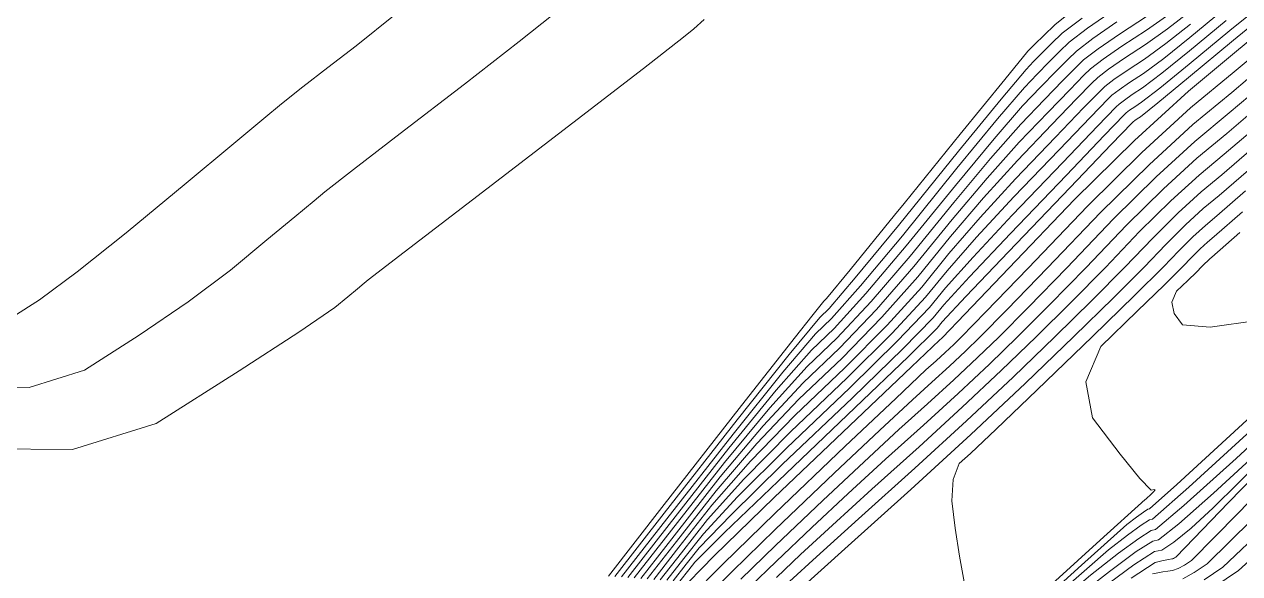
# Model space of a CAD drawing. Header units: inches. Extents: x 1337389 to 1347141, y 407035 to 414577.
# Drawn here: x 1345234 to 1345809, y 413223 to 413483 of the extents above; entities that cross this region are included whole.
import ezdxf

# ---------------------------------------------------------------- set-up
doc = ezdxf.new("R2010")
doc.units = ezdxf.units.IN
doc.header["$MEASUREMENT"] = 0
doc.layers.add('Topo', color=7, linetype='Continuous', lineweight=15, true_color=0x459900)

msp = doc.modelspace()

# ---------------------------------------------------------------- linework, layer by layer
at = {"layer": 'Topo'}
for points, elevation in [([(1345816.3167, 413538.106), (1345807.4891, 413535.4789), (1345799.8741, 413533.5329), (1345793.4719, 413532.2669), (1345788.2821, 413531.681), (1345784.3961, 413530.904), (1345781.8119, 413529.935), (1345780.532, 413528.7751), (1345778.784, 413526.853), (1345776.5681, 413524.1681), (1345773.8839, 413520.7211), (1345767.1711, 413515.2219), (1345756.4302, 413507.671), (1345741.6609, 413498.067), (1345729.981, 413489.889), (1345721.3901, 413483.1359), (1345715.8879, 413477.808), (1345711.9081, 413473.9309), (1345709.451, 413471.5051), (1345708.517, 413470.529), (1345697.546, 413457.1082), (1345676.5381, 413431.2419), (1345649.9489, 413398.4261)], 760), ([(1345489.351, 413492.112), (1345468.011, 413475.068), (1345442.103, 413454.8599), (1345411.6271, 413431.4899), (1345389.6089, 413414.5059), (1345376.0487, 413403.908), (1345370.9471, 413399.6961), (1345361.8151, 413392.1279), (1345348.654, 413381.2059), (1345331.4619, 413366.928), (1345311.349, 413351.9029), (1345288.3132, 413336.132), (1345262.354, 413319.6131), (1345236.2281, 413311.4751), (1345209.9321, 413311.7158), (1345183.468, 413320.3361), (1345159.057, 413320.9162), (1345147.0899, 413316.923)], 750), ([(1345817.6089, 413491.183), (1345804.0209, 413480.3549), (1345784.748, 413464.377), (1345770.8293, 413453.0289), (1345762.263, 413446.3101), (1345759.051, 413444.221), (1345756.615, 413442.5441), (1345754.956, 413441.278), (1345754.0741, 413440.4241), (1345744.6578, 413430.64), (1345726.7079, 413411.9248), (1345700.2229, 413384.28), (1345680.908, 413363.8038), (1345668.7628, 413350.4959), (1345663.788, 413344.356), (1345649.3901, 413329.712), (1345625.568, 413306.563), (1345592.323, 413274.91), (1345568.1449, 413251.227), (1345553.0339, 413235.5161), (1345546.9901, 413227.776), (1345540.7801, 413219.9761)], 810), ([(1345142.4251, 413322.9749), (1345146.4179, 413326.0231), (1345171.177, 413340.2442), (1345190.0028, 413345.254), (1345202.8959, 413341.0541), (1345215.7069, 413340.9371), (1345228.435, 413344.9021), (1345241.0821, 413352.9488), (1345258.964, 413366.1641), (1345282.083, 413384.546), (1345310.4372, 413408.0941), (1345332.1449, 413426.1091), (1345347.207, 413438.5908), (1345355.622, 413445.539), (1345365.698, 413453.5961), (1345377.437, 413462.763), (1345390.838, 413473.0392), (1345409.3598, 413487.826)], 745), ([(1345161.1672, 413298.6619), (1345176.9331, 413295.419), (1345216.9679, 413282.3772), (1345256.748, 413282.0121), (1345296.2739, 413294.3249), (1345335.5441, 413319.3139), (1345363.733, 413337.6428), (1345380.842, 413349.3101), (1345386.87, 413354.3169), (1345391.485, 413358.147), (1345394.6869, 413360.7999), (1345396.476, 413362.278), (1345413.5192, 413375.417), (1345445.817, 413400.2181), (1345493.368, 413436.6819), (1345526.6619, 413462.309), (1345545.6981, 413477.101), (1345550.477, 413481.0559), (1345555.4718, 413485.5551)], 755), ([(1345513.2061, 413222.0089), (1345536.556, 413251.89), (1345571.1029, 413296.1321), (1345595.605, 413327.0281), (1345610.0621, 413344.5759), (1345614.4751, 413348.7771), (1345626.895, 413363.2759), (1345647.3239, 413388.0731), (1345675.761, 413423.1669), (1345695.8819, 413447.778), (1345707.6869, 413461.9041), (1345711.177, 413465.5469), (1345715.1831, 413469.6019), (1345719.7061, 413474.0699), (1345724.746, 413478.9501), (1345734.2279, 413486.1841)], 765), ([(1345749.3608, 413490.0441), (1345736.715, 413481.335), (1345728.103, 413474.764), (1345723.5251, 413470.331), (1345718.458, 413465.273), (1345712.9031, 413459.5889), (1345706.858, 413453.2789), (1345694.218, 413438.447), (1345674.9829, 413415.0929), (1345649.153, 413383.216), (1345629.395, 413359.547), (1345615.707, 413344.087), (1345608.0909, 413336.835), (1345592.554, 413318.605), (1345569.0949, 413289.397), (1345537.7159, 413249.2111), (1345516.2701, 413221.783)], 770), ([(1345522.397, 413221.331), (1345540.034, 413243.8519), (1345565.0801, 413275.9269), (1345586.4519, 413301.761), (1345604.149, 413321.354), (1345618.1729, 413334.7061), (1345634.3941, 413352.088), (1345652.812, 413373.5011), (1345673.428, 413398.9428), (1345690.8909, 413419.7858), (1345705.199, 413436.0301), (1345716.3541, 413447.673), (1345725.0079, 413456.6151), (1345731.162, 413462.8551), (1345734.8159, 413466.3929), (1345741.6901, 413471.6369), (1345751.784, 413478.5881), (1345765.097, 413487.2449)], 780), ([(1345775.5562, 413488.098), (1345764.6249, 413480.4221), (1345752.9951, 413472.86), (1345744.177, 413466.7881), (1345738.1729, 413462.2068), (1345734.9811, 413459.116), (1345728.2829, 413452.2851), (1345718.0801, 413441.7151), (1345704.3699, 413427.4049), (1345689.2271, 413410.456), (1345672.651, 413390.8689), (1345654.6408, 413368.643), (1345636.8928, 413348.3591), (1345619.4051, 413330.0148), (1345602.1781, 413313.6132), (1345583.401, 413293.339), (1345563.072, 413269.1921), (1345541.1939, 413241.1729), (1345525.4611, 413221.105)], 785), ([(1345785.5801, 413489.5861), (1345774.61, 413481.0841), (1345764.1521, 413473.6), (1345754.206, 413467.132), (1345746.665, 413461.9391), (1345741.5301, 413458.021), (1345738.7999, 413455.3781), (1345731.5579, 413447.9562), (1345719.8049, 413435.757), (1345703.5399, 413418.78), (1345687.563, 413401.126), (1345671.8731, 413382.7939), (1345656.471, 413363.7858), (1345639.392, 413344.6289), (1345620.638, 413325.3249), (1345600.2071, 413305.8721), (1345580.3499, 413284.9161), (1345561.065, 413262.457), (1345542.3528, 413238.4931), (1345528.5251, 413220.8791)], 790), ([(1345534.6519, 413220.4269), (1345544.6718, 413233.1351), (1345557.05, 413248.986), (1345574.2467, 413268.072), (1345596.2649, 413290.3909), (1345623.1029, 413315.944), (1345644.3909, 413337.171), (1345660.129, 413354.0709), (1345670.318, 413366.6449), (1345684.2351, 413382.4652), (1345701.8822, 413401.5302), (1345723.2561, 413423.841), (1345738.1079, 413439.2979), (1345746.4372, 413447.901), (1345748.2429, 413449.6501), (1345751.64, 413452.242), (1345756.628, 413455.6771), (1345763.2079, 413459.955), (1345772.7199, 413467.0561), (1345785.1641, 413476.9809), (1345800.5409, 413489.729)], 800), ([(1345537.7159, 413220.201), (1345545.831, 413230.455), (1345555.0421, 413242.2509), (1345571.1959, 413259.6499), (1345594.294, 413282.65), (1345624.3352, 413311.253), (1345646.89, 413333.4409), (1345661.9588, 413349.213), (1345669.5401, 413358.5699), (1345682.572, 413373.134), (1345701.0519, 413392.9053), (1345724.9819, 413417.883), (1345741.3829, 413434.969), (1345750.2559, 413444.1629), (1345751.5999, 413445.464), (1345754.1271, 413447.3931), (1345757.8391, 413449.9492), (1345762.7359, 413453.1319), (1345771.775, 413460.0427), (1345784.9559, 413470.6789), (1345802.2809, 413485.042)], 805), ([(1345543.8441, 413219.7501), (1345548.15, 413225.0971), (1345551.0268, 413228.7808), (1345565.0939, 413242.8049), (1345590.3518, 413267.1689), (1345626.8009, 413301.8731), (1345651.8889, 413325.9821), (1345665.6169, 413339.4989), (1345667.9849, 413342.4211), (1345679.244, 413354.4732), (1345699.393, 413375.6551), (1345728.4329, 413405.968), (1345747.9329, 413426.3111), (1345757.8932, 413436.686), (1345758.313, 413437.0919), (1345759.102, 413437.6948), (1345760.2619, 413438.4931), (1345761.791, 413439.4878), (1345769.8839, 413446.0149), (1345784.5399, 413458.075), (1345805.761, 413475.6673), (1345820.2601, 413487.48)], 815), ([(1345750.5721, 413484.3161), (1345739.203, 413476.486), (1345731.4601, 413470.578), (1345727.3438, 413466.5929), (1345721.7331, 413460.944), (1345714.6281, 413453.631), (1345706.028, 413444.654), (1345692.5542, 413429.1172), (1345674.2059, 413407.0179), (1345650.983, 413378.358), (1345631.8939, 413355.8178), (1345616.94, 413339.396), (1345606.12, 413329.0951), (1345589.503, 413310.1831), (1345567.0879, 413282.662), (1345538.875, 413246.531), (1345519.334, 413221.5569)], 775), ([(1345531.5893, 413220.653), (1345543.5121, 413235.8138), (1345559.0568, 413255.7219), (1345577.2979, 413276.494), (1345598.2359, 413298.1322), (1345621.87, 413320.634), (1345641.8921, 413340.9001), (1345658.2998, 413358.928), (1345671.0961, 413374.7199), (1345685.899, 413391.7952), (1345702.711, 413410.1548), (1345721.5308, 413429.799), (1345734.8329, 413443.6269), (1345742.6181, 413451.639), (1345744.8861, 413453.8349), (1345749.1519, 413457.09), (1345755.4171, 413461.4041), (1345763.68, 413466.777), (1345773.6651, 413474.0699), (1345785.3718, 413483.283)], 795), ([(1345822.5411, 413483.214), (1345807.2341, 413470.5169), (1345784.444, 413451.6221), (1345758.888, 413428.2102), (1345730.5651, 413400.2779), (1345699.477, 413367.8281), (1345678.652, 413346.0991), (1345668.0911, 413335.091), (1345667.794, 413334.8042), (1345667.4629, 413334.4931), (1345667.0961, 413334.1559), (1345666.694, 413333.7949), (1345653.474, 413321.223), (1345627.437, 413296.4389), (1345588.5811, 413259.443), (1345560.1338, 413231.7009), (1345542.0959, 413213.2121)], 820), ([(1345548.8751, 413212.165), (1345564.364, 413228.0419), (1345588.7921, 413251.8649), (1345622.157, 413283.633), (1345645.9971, 413306.246), (1345660.31, 413319.704), (1345665.0959, 413324.0081), (1345669.4669, 413328.0161), (1345673.422, 413331.7291), (1345676.9612, 413335.1459), (1345688.6909, 413347.206), (1345708.6132, 413367.908), (1345736.726, 413397.253), (1345762.3381, 413422.512), (1345785.448, 413443.684), (1345806.0569, 413460.77), (1345821.1561, 413473.3648)], 825), ([(1345555.6539, 413211.1191), (1345568.5949, 413224.3839), (1345589.003, 413244.2862), (1345616.8782, 413270.827), (1345638.5191, 413291.2691), (1345653.9251, 413305.613), (1345663.0971, 413313.8589), (1345671.4718, 413321.5389), (1345679.0489, 413328.6532), (1345685.8299, 413335.2008), (1345698.729, 413348.313), (1345717.748, 413367.989), (1345742.887, 413394.2281), (1345765.7879, 413416.8139), (1345786.453, 413435.7449), (1345804.881, 413451.023), (1345819.7708, 413463.5161)], 830), ([(1345572.8251, 413220.7248), (1345589.2139, 413236.7071), (1345611.5991, 413258.0211), (1345631.041, 413276.292), (1345647.5409, 413291.5219), (1345661.098, 413303.7102), (1345673.476, 413315.0619), (1345684.6772, 413325.5771), (1345694.6991, 413335.256), (1345708.7681, 413349.4199), (1345726.8841, 413368.069), (1345749.0469, 413391.203), (1345769.238, 413411.1149), (1345787.457, 413427.806), (1345803.7041, 413441.2759), (1345818.3858, 413453.667)], 835), ([(1345577.056, 413217.0658), (1345589.4249, 413229.1291), (1345606.3192, 413245.2149), (1345623.563, 413261.315), (1345641.1559, 413277.4309), (1345659.0981, 413293.5619), (1345675.4811, 413308.5851), (1345690.3041, 413322.502), (1345703.5679, 413335.312), (1345718.807, 413350.5268), (1345736.0199, 413368.15), (1345755.208, 413388.1779), (1345772.6877, 413405.4171), (1345788.4621, 413419.8681), (1345802.528, 413431.5291), (1345817.001, 413443.8179)], 840), ([(1345589.6361, 413221.55), (1345601.04, 413232.409), (1345616.0859, 413246.3389), (1345634.772, 413263.34), (1345657.099, 413283.413), (1345677.4861, 413302.1081), (1345695.9319, 413319.4259), (1345712.437, 413335.3671), (1345728.8451, 413351.635), (1345745.1561, 413368.23), (1345761.3681, 413385.1529), (1345776.1389, 413399.7191), (1345789.4663, 413411.929), (1345801.3509, 413421.782), (1345815.6149, 413433.9691)], 845), ([(1345814.23, 413424.1199), (1345800.1752, 413412.036), (1345790.471, 413403.9897), (1345779.5891, 413394.0208), (1345767.5289, 413382.128), (1345754.2909, 413368.3098), (1345738.8841, 413352.7421), (1345721.3061, 413335.4221), (1345701.559, 413316.3509), (1345679.49, 413295.6311), (1345655.0999, 413273.264), (1345628.387, 413249.2489), (1345608.6081, 413231.3619), (1345595.7609, 413219.6029)], 850), ([(1345812.845, 413414.2709), (1345798.9981, 413402.289), (1345791.475, 413396.0521), (1345783.0392, 413388.3229), (1345773.6902, 413379.1029), (1345763.427, 413368.3911), (1345748.9219, 413353.849), (1345730.176, 413335.4768), (1345707.1869, 413313.275), (1345681.495, 413289.155), (1345653.1, 413263.1159), (1345622.003, 413235.1579), (1345601.13, 413216.385)], 855), ([(1345678.66, 413217.7729), (1345676.246, 413231.559), (1345674.1901, 413244.8958), (1345672.491, 413257.783), (1345673.1131, 413267.951), (1345676.0551, 413275.402), (1345681.3188, 413280.134), (1345693.572, 413291.7339), (1345712.814, 413310.1989), (1345739.0452, 413335.5319), (1345758.9608, 413354.956), (1345772.563, 413368.4711), (1345779.85, 413376.078), (1345786.4891, 413382.625), (1345792.48, 413388.113), (1345797.822, 413392.5421), (1345811.4602, 413404.422)], 860), ([(1345649.9489, 413398.4261), (1345645.4951, 413392.93), (1345624.3961, 413367.0061), (1345613.2422, 413353.468), (1345612.0333, 413352.317), (1345606.304, 413345.093)], 760), ([(1345700.4749, 413200.644), (1345742.7578, 413239.1371), (1345764.0051, 413258.465), (1345764.214, 413258.6279), (1345764.3651, 413258.7381), (1345764.4569, 413258.798), (1345764.49, 413258.805), (1345765.084, 413259.3372), (1345766.2389, 413260.395), (1345767.9559, 413261.978), (1345768.6249, 413262.9211), (1345768.2471, 413263.2239), (1345766.823, 413262.888), (1345761.4789, 413268.4111), (1345752.215, 413279.794), (1345739.0311, 413297.0349), (1345735.9692, 413314.0599), (1345743.027, 413330.8681), (1345760.2071, 413347.459), (1345773.097, 413360.0201), (1345781.6991, 413368.5511), (1345786.0111, 413373.0531), (1345789.9389, 413376.9269), (1345793.4842, 413380.1739), (1345796.6451, 413382.7949), (1345810.075, 413394.573)], 865), ([(1345816.8818, 413343.1011), (1345794.7851, 413339.993), (1345781.693, 413341.1119), (1345777.6051, 413346.4579), (1345776.6553, 413351.7358), (1345778.844, 413356.9482), (1345784.171, 413362.0921), (1345788.1669, 413365.987), (1345790.8339, 413368.632), (1345792.171, 413370.0269), (1345793.389, 413371.2289), (1345794.489, 413372.236), (1345795.469, 413373.048), (1345808.6901, 413384.7242)], 870), ([(1345606.304, 413345.093), (1345598.656, 413335.45), (1345573.1111, 413302.8672), (1345535.3971, 413254.5691), (1345510.142, 413222.234)], 760), ([(1345221.3069, 412791.3571), (1345249.537, 412815.0089), (1345294.5861, 412852.429), (1345356.4531, 412903.618), (1345435.138, 412968.576), (1345489.2952, 413013.0631), (1345518.9241, 413037.08), (1345524.0251, 413040.6282), (1345533.6079, 413048.2841), (1345547.6701, 413060.0491), (1345566.2132, 413075.923), (1345597.0222, 413103.302), (1345640.0971, 413142.188), (1345695.4361, 413192.5789), (1345733.855, 413227.3581), (1345755.352, 413246.523), (1345759.928, 413250.076), (1345763.2191, 413252.498), (1345765.227, 413253.7891), (1345765.9499, 413253.9501), (1345778.9231, 413265.5751), (1345804.1438, 413288.6639), (1345841.6141, 413323.217)], 870), ([(1345206.2191, 412772.3199), (1345235.5059, 412797.987), (1345270.1918, 412827.0471), (1345314.6449, 412864.0281), (1345368.865, 412908.93), (1345432.8519, 412961.7548), (1345478.1419, 412998.801), (1345504.7339, 413020.068), (1345512.6279, 413025.5569), (1345527.455, 413037.4041), (1345549.2149, 413055.609), (1345577.9079, 413080.1719), (1345610.1639, 413108.4991), (1345645.9809, 413140.592), (1345685.36, 413176.4499), (1345716.0479, 413203.7989), (1345738.0459, 413222.64), (1345751.3541, 413232.9729), (1345760.9281, 413240.0171), (1345766.7672, 413243.7731), (1345768.8709, 413244.2411), (1345782.269, 413255.6141), (1345806.961, 413277.893), (1345842.947, 413311.0781)], 880), ([(1345198.9471, 412768.6921), (1345201.844, 412771.3929), (1345228.406, 412794.672), (1345259.8651, 412821.028), (1345304.6149, 412858.2289), (1345362.6591, 412906.274), (1345433.995, 412965.165), (1345483.718, 413005.932), (1345511.829, 413028.5742), (1345518.327, 413033.092), (1345530.5313, 413042.8441), (1345548.4429, 413057.8291), (1345572.0609, 413078.047), (1345603.593, 413105.9009), (1345643.0389, 413141.3899), (1345690.398, 413184.514), (1345724.9511, 413215.5781), (1345746.6991, 413234.582), (1345755.6412, 413241.5241), (1345762.0741, 413246.257), (1345765.9971, 413248.7809), (1345767.4098, 413249.0961), (1345784.6139, 413264.2999), (1345817.6079, 413294.395)], 875), ([(1345848.5559, 413293.9451), (1345807.838, 413251.8141), (1345785.8319, 413229.6181), (1345782.538, 413227.3571), (1345779.5851, 413225.764), (1345776.973, 413224.836), (1345774.7021, 413224.5759), (1345772.361, 413224.2181), (1345769.9479, 413223.7631), (1345767.464, 413223.2109)], 900), ([(1345210.5941, 412773.247), (1345242.6061, 412801.3019), (1345280.5189, 412833.0658), (1345324.6741, 412869.827), (1345375.071, 412911.587), (1345431.7089, 412958.3442), (1345472.5651, 412991.6688), (1345497.6378, 413011.5618), (1345506.929, 413018.0218), (1345524.3783, 413031.964), (1345549.9871, 413053.389), (1345583.7561, 413082.296), (1345616.7338, 413111.098), (1345648.9229, 413139.7941), (1345680.321, 413168.385), (1345707.145, 413192.0201), (1345729.394, 413210.6978), (1345747.068, 413224.421), (1345759.7819, 413233.7761), (1345767.5358, 413238.7649), (1345770.3309, 413239.386), (1345779.923, 413246.9279), (1345796.3142, 413261.3909), (1345819.5031, 413282.774)], 885), ([(1345819.8349, 413277.893), (1345796.0589, 413254.471), (1345785.6673, 413244.8891), (1345777.5781, 413238.242), (1345771.7912, 413234.5319), (1345768.3059, 413233.7571), (1345758.6362, 413227.5361), (1345742.7811, 413215.8691)], 890), ([(1345757.365, 413221.2671), (1345768.6989, 413228.6649), (1345772.4969, 413229.5091), (1345775.1491, 413230.0861), (1345776.6553, 413230.395), (1345777.014, 413230.436), (1345777.428, 413230.5829), (1345777.895, 413230.8351), (1345778.4159, 413231.1929), (1345782.8349, 413235.6829), (1345791.1502, 413244.305), (1345803.3631, 413257.06), (1345828.1211, 413282.362)], 895), ([(1345814.5961, 413248.8891), (1345793.248, 413228.0419), (1345787.181, 413223.88), (1345781.7421, 413220.944)], 905), ([(1345821.3539, 413245.9639), (1345800.6641, 413226.467), (1345791.8239, 413220.402)], 910), ([(1345796.4669, 413216.9241), (1345808.0799, 413224.8921), (1345828.1112, 413243.0389)], 915)]:
    msp.add_lwpolyline(points, dxfattribs=dict(at, elevation=elevation))

doc.saveas('drawing.dxf')
